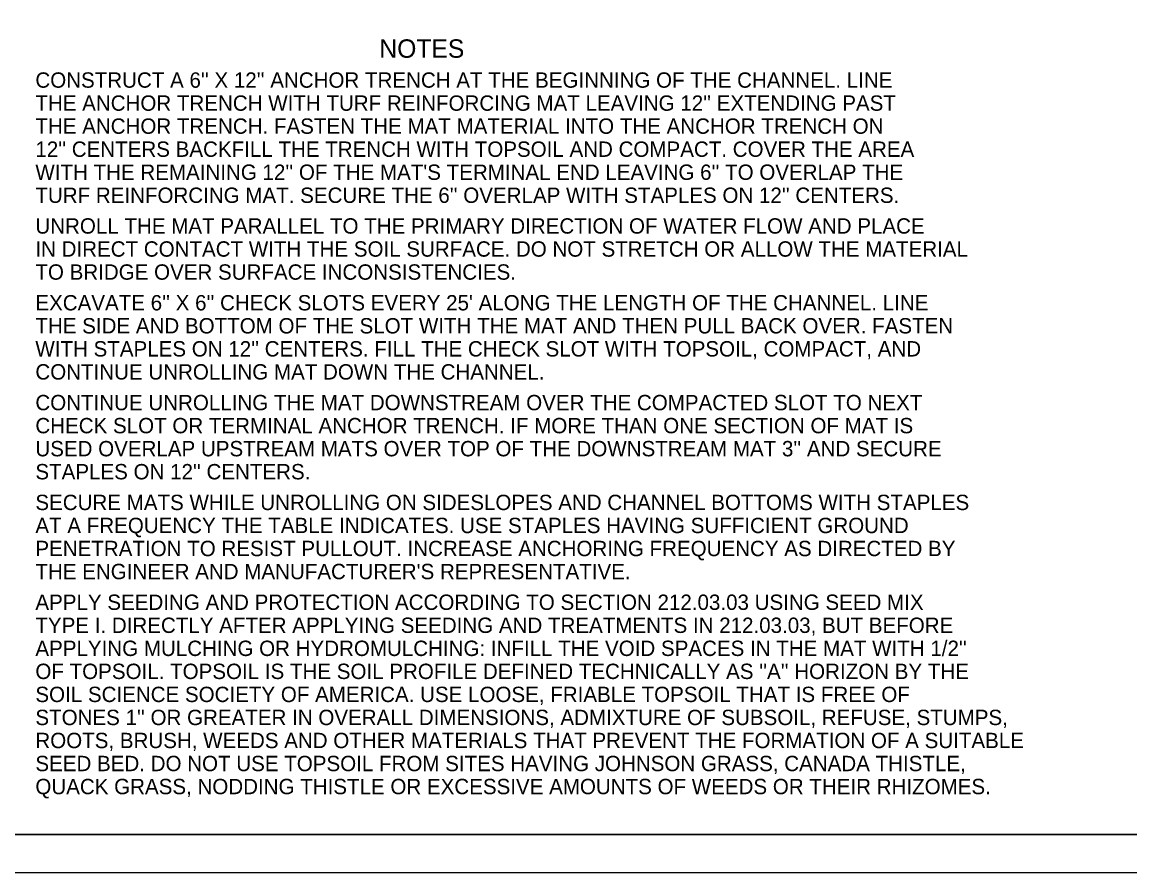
# Model space of a CAD drawing. Extents: x 1000 to 1036.3, y 1000 to 1022.
# Drawn here: x 1007.71 to 1022.13, y 1000 to 1011.08 of the extents above; entities that cross this region are included whole.
import ezdxf

# ---------------------------------------------------------------- set-up
doc = ezdxf.new("R2010")
doc.units = 0
for name, color, linetype in [('Level 1', 7, 'Continuous'), ('Level 10', 7, 'Continuous'), ('Level 11', 7, 'Continuous')]:
    doc.layers.add(name, color=color, linetype=linetype)

msp = doc.modelspace()

# ---------------------------------------------------------------- linework, layer by layer
at = {"layer": 'Level 10'}
for p, q in [((1035.5, 1000.5), (1007, 1000.5)), ((1036, 1000), (1000, 1000))]:
    msp.add_line(p, q, dxfattribs=at)
at = {"layer": 'Level 11'}
msp.add_lwpolyline([(1007, 1000.5), (1035.5, 1000.5), (1035.5, 1021.5), (1007, 1021.5)], close=True, dxfattribs=at)

# ---------------------------------------------------------------- texts
at = {"layer": 'Level 1'}
for s, height, p in [('NOTES', 0.24, (1012.36, 1010.614)), ("CONSTRUCT A 6'' X 12'' ANCHOR TRENCH AT THE BEGINNING OF THE CHANNEL. LINE", 0.2, (1007.882, 1010.224)), ("THE ANCHOR TRENCH WITH TURF REINFORCING MAT LEAVING 12'' EXTENDING PAST", 0.2, (1007.882, 1009.924)), ('THE ANCHOR TRENCH. FASTEN THE MAT MATERIAL INTO THE ANCHOR TRENCH ON', 0.2, (1007.882, 1009.624)), ("12'' CENTERS BACKFILL THE TRENCH WITH TOPSOIL AND COMPACT. COVER THE AREA", 0.2, (1007.882, 1009.324)), ("WITH THE REMAINING 12'' OF THE MAT'S TERMINAL END LEAVING 6'' TO OVERLAP THE", 0.2, (1007.882, 1009.024)), ("TURF REINFORCING MAT. SECURE THE 6'' OVERLAP WITH STAPLES ON 12'' CENTERS.", 0.2, (1007.882, 1008.724)), ('UNROLL THE MAT PARALLEL TO THE PRIMARY DIRECTION OF WATER FLOW AND PLACE', 0.2, (1007.882, 1008.324)), ('IN DIRECT CONTACT WITH THE SOIL SURFACE. DO NOT STRETCH OR ALLOW THE MATERIAL', 0.2, (1007.882, 1008.024)), ('TO BRIDGE OVER SURFACE INCONSISTENCIES.', 0.2, (1007.882, 1007.724)), ("EXCAVATE 6'' X 6'' CHECK SLOTS EVERY 25' ALONG THE LENGTH OF THE CHANNEL. LINE", 0.2, (1007.882, 1007.324)), ('THE SIDE AND BOTTOM OF THE SLOT WITH THE MAT AND THEN PULL BACK OVER. FASTEN', 0.2, (1007.882, 1007.024)), ("WITH STAPLES ON 12'' CENTERS. FILL THE CHECK SLOT WITH TOPSOIL, COMPACT, AND", 0.2, (1007.882, 1006.724)), ('CONTINUE UNROLLING MAT DOWN THE CHANNEL.', 0.2, (1007.882, 1006.424)), ('CONTINUE UNROLLING THE MAT DOWNSTREAM OVER THE COMPACTED SLOT TO NEXT', 0.2, (1007.882, 1006.024)), ('CHECK SLOT OR TERMINAL ANCHOR TRENCH. IF MORE THAN ONE SECTION OF MAT IS', 0.2, (1007.882, 1005.724)), ("USED OVERLAP UPSTREAM MATS OVER TOP OF THE DOWNSTREAM MAT 3'' AND SECURE", 0.2, (1007.882, 1005.424)), ("STAPLES ON 12'' CENTERS.", 0.2, (1007.882, 1005.124)), ('SECURE MATS WHILE UNROLLING ON SIDESLOPES AND CHANNEL BOTTOMS WITH STAPLES', 0.2, (1007.882, 1004.724)), ('AT A FREQUENCY THE TABLE INDICATES. USE STAPLES HAVING SUFFICIENT GROUND', 0.2, (1007.882, 1004.424)), ('PENETRATION TO RESIST PULLOUT. INCREASE ANCHORING FREQUENCY AS DIRECTED BY', 0.2, (1007.882, 1004.124)), ("THE ENGINEER AND MANUFACTURER'S REPRESENTATIVE.", 0.2, (1007.882, 1003.824)), ('APPLY SEEDING AND PROTECTION ACCORDING TO SECTION 212.03.03 USING SEED MIX', 0.2, (1007.882, 1003.424)), ('TYPE I. DIRECTLY AFTER APPLYING SEEDING AND TREATMENTS IN 212.03.03, BUT BEFORE', 0.2, (1007.882, 1003.124)), ("APPLYING MULCHING OR HYDROMULCHING: INFILL THE VOID SPACES IN THE MAT WITH 1/2''", 0.2, (1007.882, 1002.824)), ("OF TOPSOIL. TOPSOIL IS THE SOIL PROFILE DEFINED TECHNICALLY AS ''A'' HORIZON BY THE", 0.2, (1007.882, 1002.524)), ('SOIL SCIENCE SOCIETY OF AMERICA. USE LOOSE, FRIABLE TOPSOIL THAT IS FREE OF', 0.2, (1007.882, 1002.224)), ("STONES 1'' OR GREATER IN OVERALL DIMENSIONS, ADMIXTURE OF SUBSOIL, REFUSE, STUMPS,", 0.2, (1007.882, 1001.924)), ('ROOTS, BRUSH, WEEDS AND OTHER MATERIALS THAT PREVENT THE FORMATION OF A SUITABLE', 0.2, (1007.882, 1001.624)), ('SEED BED. DO NOT USE TOPSOIL FROM SITES HAVING JOHNSON GRASS, CANADA THISTLE,', 0.2, (1007.882, 1001.324)), ('QUACK GRASS, NODDING THISTLE OR EXCESSIVE AMOUNTS OF WEEDS OR THEIR RHIZOMES.', 0.2, (1007.882, 1001.024))]:
    msp.add_text(s, height=height, dxfattribs=at).set_placement(p)

doc.saveas('drawing.dxf')
